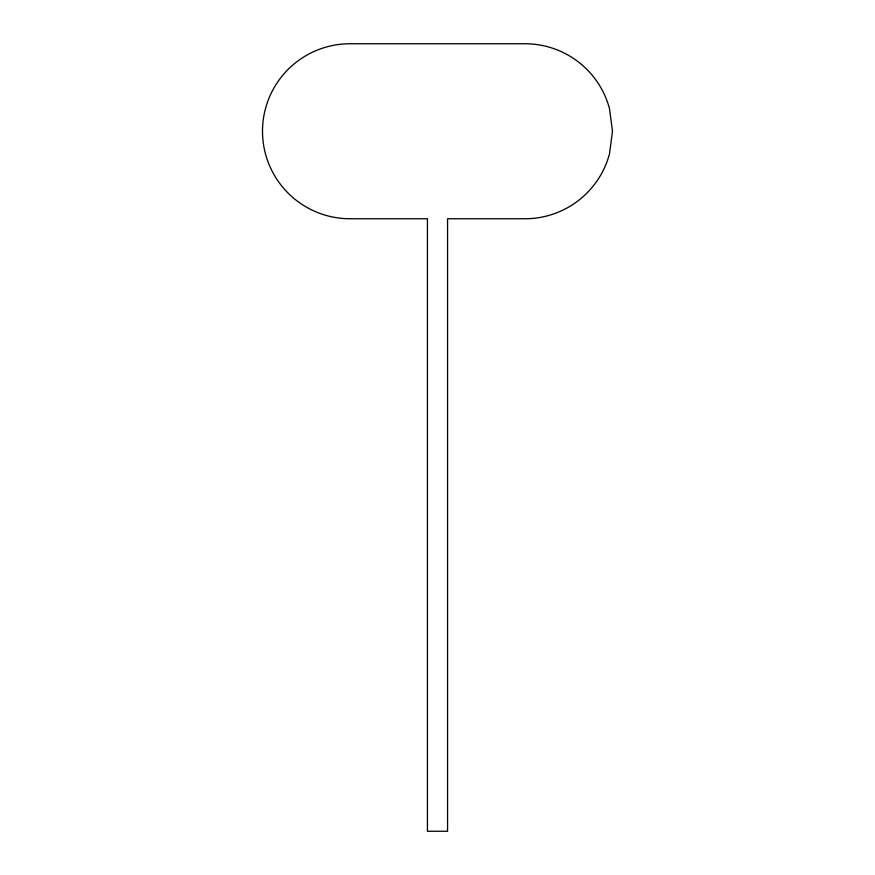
<?xml version="1.0" encoding="UTF-8"?>
<svg xmlns="http://www.w3.org/2000/svg" width="875" height="875" viewBox="0 0 875 875"><rect width="100%" height="100%" fill="white"/><g stroke="black" fill="none" stroke-linecap="round" stroke-linejoin="round"><path stroke-width="1.31" d="M612.5 131.25L609.492 153.912A87.478 87.478 0 0 1 525 218.75L447.562 218.75L447.562 831.25L427.438 831.25L427.438 218.75L350 218.75A87.5 87.5 0 0 1 262.5 131.25A87.5 87.5 0 0 1 350 43.75L525 43.75A87.478 87.478 0 0 1 609.492 108.631L612.5 131.25"/></g></svg>
